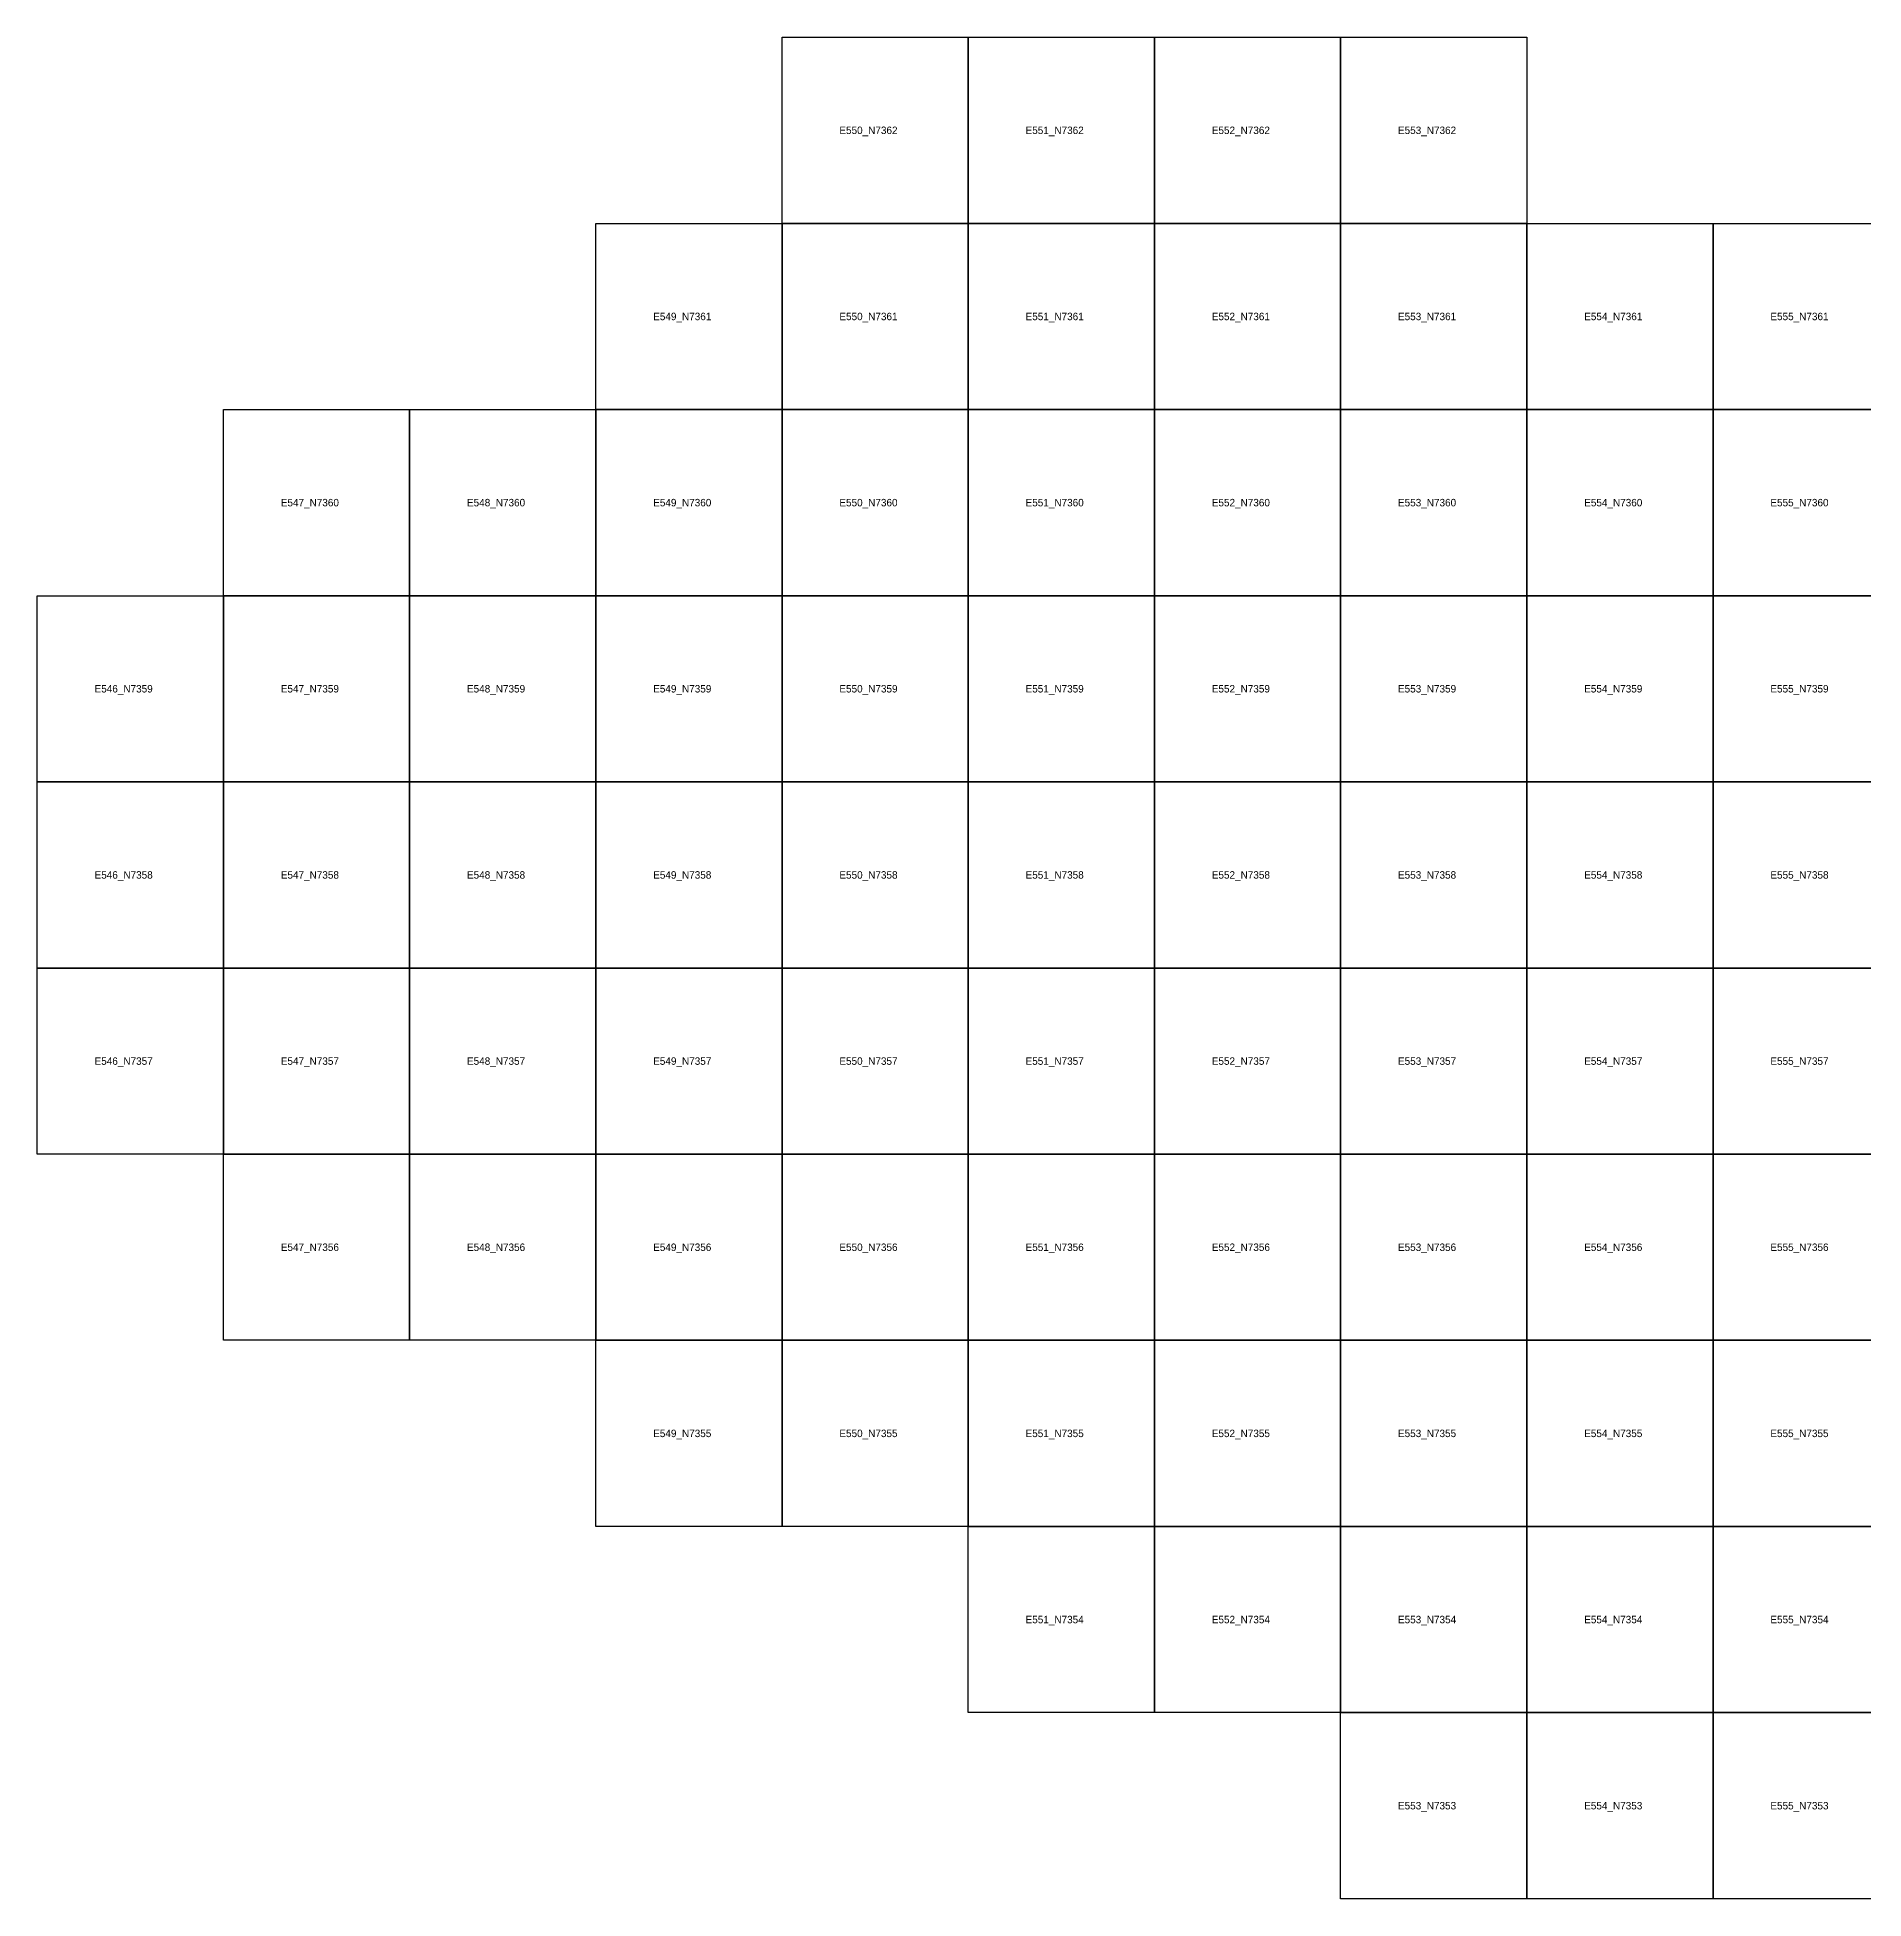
# Model space of a CAD drawing. Extents: x 546000 to 599000, y 7210000 to 7363000.
# Drawn here: x 546000 to 555809, y 7353000 to 7363000 of the extents above; entities that cross this region are included whole.
import ezdxf

# ---------------------------------------------------------------- set-up
doc = ezdxf.new("R2010")
doc.units = 0
doc.layers.add('FEATUREATTRIBS', color=7, linetype='Continuous')

msp = doc.modelspace()

# ---------------------------------------------------------------- linework, layer by layer
at = {"layer": 'FEATUREATTRIBS'}
for points in [[(550000, 7362000), (550000, 7363000), (551000, 7363000), (551000, 7362000)], [(551000, 7362000), (551000, 7363000), (552000, 7363000), (552000, 7362000)], [(552000, 7362000), (552000, 7363000), (553000, 7363000), (553000, 7362000)], [(553000, 7362000), (553000, 7363000), (554000, 7363000), (554000, 7362000)], [(549000, 7361000), (549000, 7362000), (550000, 7362000), (550000, 7361000)], [(550000, 7361000), (550000, 7362000), (551000, 7362000), (551000, 7361000)], [(551000, 7361000), (551000, 7362000), (552000, 7362000), (552000, 7361000)], [(552000, 7361000), (552000, 7362000), (553000, 7362000), (553000, 7361000)], [(553000, 7361000), (553000, 7362000), (554000, 7362000), (554000, 7361000)], [(554000, 7361000), (554000, 7362000), (555000, 7362000), (555000, 7361000)], [(555000, 7361000), (555000, 7362000), (556000, 7362000), (556000, 7361000)], [(547000, 7360000), (547000, 7361000), (548000, 7361000), (548000, 7360000)], [(548000, 7360000), (548000, 7361000), (549000, 7361000), (549000, 7360000)], [(549000, 7360000), (549000, 7361000), (550000, 7361000), (550000, 7360000)], [(550000, 7360000), (550000, 7361000), (551000, 7361000), (551000, 7360000)], [(551000, 7360000), (551000, 7361000), (552000, 7361000), (552000, 7360000)], [(552000, 7360000), (552000, 7361000), (553000, 7361000), (553000, 7360000)], [(553000, 7360000), (553000, 7361000), (554000, 7361000), (554000, 7360000)], [(554000, 7360000), (554000, 7361000), (555000, 7361000), (555000, 7360000)], [(555000, 7360000), (555000, 7361000), (556000, 7361000), (556000, 7360000)], [(546000, 7359000), (546000, 7360000), (547000, 7360000), (547000, 7359000)], [(547000, 7359000), (547000, 7360000), (548000, 7360000), (548000, 7359000)], [(548000, 7359000), (548000, 7360000), (549000, 7360000), (549000, 7359000)], [(549000, 7359000), (549000, 7360000), (550000, 7360000), (550000, 7359000)], [(550000, 7359000), (550000, 7360000), (551000, 7360000), (551000, 7359000)], [(551000, 7359000), (551000, 7360000), (552000, 7360000), (552000, 7359000)], [(552000, 7359000), (552000, 7360000), (553000, 7360000), (553000, 7359000)], [(553000, 7359000), (553000, 7360000), (554000, 7360000), (554000, 7359000)], [(554000, 7359000), (554000, 7360000), (555000, 7360000), (555000, 7359000)], [(555000, 7359000), (555000, 7360000), (556000, 7360000), (556000, 7359000)], [(546000, 7358000), (546000, 7359000), (547000, 7359000), (547000, 7358000)], [(547000, 7358000), (547000, 7359000), (548000, 7359000), (548000, 7358000)], [(548000, 7358000), (548000, 7359000), (549000, 7359000), (549000, 7358000)], [(549000, 7358000), (549000, 7359000), (550000, 7359000), (550000, 7358000)], [(550000, 7358000), (550000, 7359000), (551000, 7359000), (551000, 7358000)], [(551000, 7358000), (551000, 7359000), (552000, 7359000), (552000, 7358000)], [(552000, 7358000), (552000, 7359000), (553000, 7359000), (553000, 7358000)], [(553000, 7358000), (553000, 7359000), (554000, 7359000), (554000, 7358000)], [(554000, 7358000), (554000, 7359000), (555000, 7359000), (555000, 7358000)], [(555000, 7358000), (555000, 7359000), (556000, 7359000), (556000, 7358000)], [(546000, 7357000), (546000, 7358000), (547000, 7358000), (547000, 7357000)], [(547000, 7357000), (547000, 7358000), (548000, 7358000), (548000, 7357000)], [(548000, 7357000), (548000, 7358000), (549000, 7358000), (549000, 7357000)], [(549000, 7357000), (549000, 7358000), (550000, 7358000), (550000, 7357000)], [(550000, 7357000), (550000, 7358000), (551000, 7358000), (551000, 7357000)], [(551000, 7357000), (551000, 7358000), (552000, 7358000), (552000, 7357000)], [(552000, 7357000), (552000, 7358000), (553000, 7358000), (553000, 7357000)], [(553000, 7357000), (553000, 7358000), (554000, 7358000), (554000, 7357000)], [(554000, 7357000), (554000, 7358000), (555000, 7358000), (555000, 7357000)], [(555000, 7357000), (555000, 7358000), (556000, 7358000), (556000, 7357000)], [(547000, 7356000), (547000, 7357000), (548000, 7357000), (548000, 7356000)], [(548000, 7356000), (548000, 7357000), (549000, 7357000), (549000, 7356000)], [(549000, 7356000), (549000, 7357000), (550000, 7357000), (550000, 7356000)], [(550000, 7356000), (550000, 7357000), (551000, 7357000), (551000, 7356000)], [(551000, 7356000), (551000, 7357000), (552000, 7357000), (552000, 7356000)], [(552000, 7356000), (552000, 7357000), (553000, 7357000), (553000, 7356000)], [(553000, 7356000), (553000, 7357000), (554000, 7357000), (554000, 7356000)], [(554000, 7356000), (554000, 7357000), (555000, 7357000), (555000, 7356000)], [(555000, 7356000), (555000, 7357000), (556000, 7357000), (556000, 7356000)], [(549000, 7355000), (549000, 7356000), (550000, 7356000), (550000, 7355000)], [(550000, 7355000), (550000, 7356000), (551000, 7356000), (551000, 7355000)], [(551000, 7355000), (551000, 7356000), (552000, 7356000), (552000, 7355000)], [(552000, 7355000), (552000, 7356000), (553000, 7356000), (553000, 7355000)], [(553000, 7355000), (553000, 7356000), (554000, 7356000), (554000, 7355000)], [(554000, 7355000), (554000, 7356000), (555000, 7356000), (555000, 7355000)], [(555000, 7355000), (555000, 7356000), (556000, 7356000), (556000, 7355000)], [(551000, 7354000), (551000, 7355000), (552000, 7355000), (552000, 7354000)], [(552000, 7354000), (552000, 7355000), (553000, 7355000), (553000, 7354000)], [(553000, 7354000), (553000, 7355000), (554000, 7355000), (554000, 7354000)], [(554000, 7354000), (554000, 7355000), (555000, 7355000), (555000, 7354000)], [(555000, 7354000), (555000, 7355000), (556000, 7355000), (556000, 7354000)], [(553000, 7353000), (553000, 7354000), (554000, 7354000), (554000, 7353000)], [(554000, 7353000), (554000, 7354000), (555000, 7354000), (555000, 7353000)], [(555000, 7353000), (555000, 7354000), (556000, 7354000), (556000, 7353000)]]:
    msp.add_lwpolyline(points, close=True, dxfattribs=at)

# ---------------------------------------------------------------- texts
for s, p in [('E550_N7362', (550308, 7362480)), ('E551_N7362', (551308, 7362480)), ('E552_N7362', (552308, 7362480)), ('E553_N7362', (553308, 7362480)), ('E549_N7361', (549308, 7361480)), ('E550_N7361', (550308, 7361480)), ('E551_N7361', (551308, 7361480)), ('E552_N7361', (552308, 7361480)), ('E553_N7361', (553308, 7361480)), ('E554_N7361', (554308, 7361480)), ('E555_N7361', (555308, 7361480)), ('E547_N7360', (547308, 7360480)), ('E548_N7360', (548308, 7360480)), ('E549_N7360', (549308, 7360480)), ('E550_N7360', (550308, 7360480)), ('E551_N7360', (551308, 7360480)), ('E552_N7360', (552308, 7360480)), ('E553_N7360', (553308, 7360480)), ('E554_N7360', (554308, 7360480)), ('E555_N7360', (555308, 7360480)), ('E546_N7359', (546308, 7359480)), ('E547_N7359', (547308, 7359480)), ('E548_N7359', (548308, 7359480)), ('E549_N7359', (549308, 7359480)), ('E550_N7359', (550308, 7359480)), ('E551_N7359', (551308, 7359480)), ('E552_N7359', (552308, 7359480)), ('E553_N7359', (553308, 7359480)), ('E554_N7359', (554308, 7359480)), ('E555_N7359', (555308, 7359480)), ('E546_N7358', (546308, 7358480)), ('E547_N7358', (547308, 7358480)), ('E548_N7358', (548308, 7358480)), ('E549_N7358', (549308, 7358480)), ('E550_N7358', (550308, 7358480)), ('E551_N7358', (551308, 7358480)), ('E552_N7358', (552308, 7358480)), ('E553_N7358', (553308, 7358480)), ('E554_N7358', (554308, 7358480)), ('E555_N7358', (555308, 7358480)), ('E546_N7357', (546308, 7357480)), ('E547_N7357', (547308, 7357480)), ('E548_N7357', (548308, 7357480)), ('E549_N7357', (549308, 7357480)), ('E550_N7357', (550308, 7357480)), ('E551_N7357', (551308, 7357480)), ('E552_N7357', (552308, 7357480)), ('E553_N7357', (553308, 7357480)), ('E554_N7357', (554308, 7357480)), ('E555_N7357', (555308, 7357480)), ('E547_N7356', (547308, 7356480)), ('E548_N7356', (548308, 7356480)), ('E549_N7356', (549308, 7356480)), ('E550_N7356', (550308, 7356480)), ('E551_N7356', (551308, 7356480)), ('E552_N7356', (552308, 7356480)), ('E553_N7356', (553308, 7356480)), ('E554_N7356', (554308, 7356480)), ('E555_N7356', (555308, 7356480)), ('E549_N7355', (549308, 7355480)), ('E550_N7355', (550308, 7355480)), ('E551_N7355', (551308, 7355480)), ('E552_N7355', (552308, 7355480)), ('E553_N7355', (553308, 7355480)), ('E554_N7355', (554308, 7355480)), ('E555_N7355', (555308, 7355480)), ('E551_N7354', (551308, 7354480)), ('E552_N7354', (552308, 7354480)), ('E553_N7354', (553308, 7354480)), ('E554_N7354', (554308, 7354480)), ('E555_N7354', (555308, 7354480)), ('E553_N7353', (553308, 7353480)), ('E554_N7353', (554308, 7353480)), ('E555_N7353', (555308, 7353480))]:
    msp.add_text(s, height=40, dxfattribs=at).set_placement(p)

doc.saveas('drawing.dxf')
